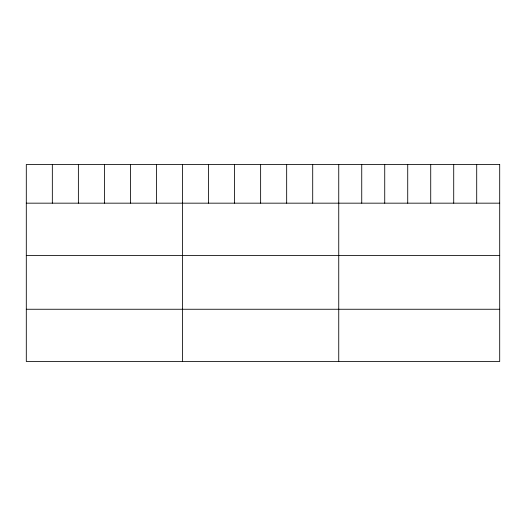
<?xml version="1.0" encoding="UTF-8"?>
<svg xmlns="http://www.w3.org/2000/svg" width="526" height="526" viewBox="0 0 526 526"><rect width="100%" height="100%" fill="white"/><g stroke="black" fill="none" stroke-linecap="round" stroke-linejoin="round"><path stroke-width="0.79" d="M26.3 203.167L499.7 203.167M26.3 255.419L499.7 255.419M26.3 309.255L499.7 309.255M476.707 164.493L476.707 203.167M453.714 164.493L453.714 203.167M430.722 164.493L430.722 203.167M407.722 164.493L407.722 203.167M384.73 164.493L384.73 203.167M361.737 164.493L361.737 203.167M338.744 164.493L338.744 361.507M312.707 164.493L312.707 203.167M286.67 164.493L286.67 203.167M260.633 164.493L260.633 203.167M234.596 164.493L234.596 203.167M208.559 164.493L208.559 203.167M182.522 164.493L182.522 361.507M156.485 164.493L156.485 203.167M130.448 164.493L130.448 203.167M104.411 164.493L104.411 203.167M78.374 164.493L78.374 203.167M52.337 164.493L52.337 203.167M499.7 164.493L26.3 164.493L26.3 361.507L499.7 361.507L499.7 164.493"/></g></svg>
